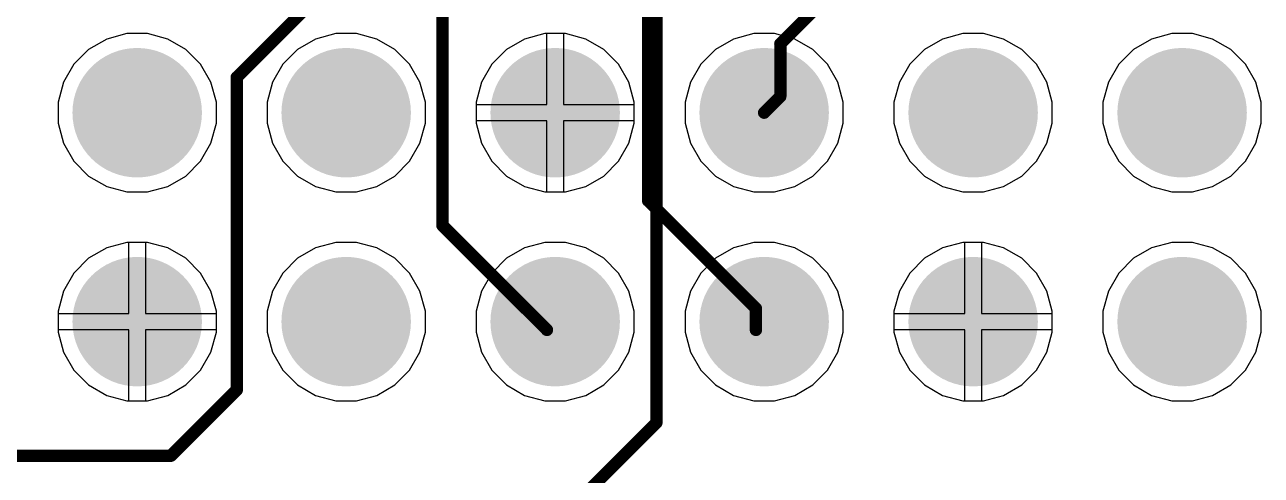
# Model space of a CAD drawing. Header units: inches. Extents: x 0 to 110, y 0 to 95.
# Drawn here: x 62.42 to 77.45, y 14.66 to 20.14 of the extents above; entities that cross this region are included whole.
import ezdxf

# ---------------------------------------------------------------- set-up
doc = ezdxf.new("R2010")
doc.units = ezdxf.units.IN
for name, color, linetype in [('Bottom Layer', 5, 'Continuous'), ('Bottom Solder', 6, 'Continuous'), ('Int1', 16, 'Continuous'), ('Int2', 76, 'Continuous'), ('Multi-Layer', 9, 'Continuous'), ('Pad Holes', 156, 'Continuous'), ('Top Layer', 1, 'Continuous'), ('Top Solder', 216, 'Continuous')]:
    doc.layers.add(name, color=color, linetype=linetype)

# ---------------------------------------------------------------- blocks, each defined once
blk = doc.blocks.new('RPI_721')
at = {"layer": 'Bottom Layer'}
h = blk.add_hatch(color=5, dxfattribs=at)
edge = h.paths.add_edge_path()
edge.add_arc((-31.59, 25.77), 0.762, 0, 360)
h = blk.add_hatch(color=5, dxfattribs=at)
edge = h.paths.add_edge_path()
edge.add_arc((-29.05, 25.77), 0.762, 0, 360)
h = blk.add_hatch(color=5, dxfattribs=at)
edge = h.paths.add_edge_path()
edge.add_arc((-26.51, 25.77), 0.762, 0, 360)
h = blk.add_hatch(color=5, dxfattribs=at)
edge = h.paths.add_edge_path()
edge.add_arc((-23.97, 25.77), 0.762, 0, 360)
h = blk.add_hatch(color=5, dxfattribs=at)
edge = h.paths.add_edge_path()
edge.add_arc((-21.43, 25.77), 0.762, 0, 360)
h = blk.add_hatch(color=5, dxfattribs=at)
edge = h.paths.add_edge_path()
edge.add_arc((-18.89, 25.77), 0.762, 0, 360)
h = blk.add_hatch(color=5, dxfattribs=at)
edge = h.paths.add_edge_path()
edge.add_arc((-31.59, 23.23), 0.762, 0, 360)
h = blk.add_hatch(color=5, dxfattribs=at)
edge = h.paths.add_edge_path()
edge.add_arc((-29.05, 23.23), 0.762, 0, 360)
h = blk.add_hatch(color=5, dxfattribs=at)
edge = h.paths.add_edge_path()
edge.add_arc((-26.51, 23.23), 0.762, 0, 360)
h = blk.add_hatch(color=5, dxfattribs=at)
edge = h.paths.add_edge_path()
edge.add_arc((-23.97, 23.23), 0.762, 0, 360)
h = blk.add_hatch(color=5, dxfattribs=at)
edge = h.paths.add_edge_path()
edge.add_arc((-21.43, 23.23), 0.762, 0, 360)
h = blk.add_hatch(color=5, dxfattribs=at)
edge = h.paths.add_edge_path()
edge.add_arc((-18.89, 23.23), 0.762, 0, 360)
at = {"layer": 'Bottom Solder'}
h = blk.add_hatch(color=6, dxfattribs=at)
edge = h.paths.add_edge_path()
edge.add_arc((-31.59, 25.77), 0.787, 0, 360)
h = blk.add_hatch(color=6, dxfattribs=at)
edge = h.paths.add_edge_path()
edge.add_arc((-29.05, 25.77), 0.787, 0, 360)
h = blk.add_hatch(color=6, dxfattribs=at)
edge = h.paths.add_edge_path()
edge.add_arc((-26.51, 25.77), 0.787, 0, 360)
h = blk.add_hatch(color=6, dxfattribs=at)
edge = h.paths.add_edge_path()
edge.add_arc((-23.97, 25.77), 0.787, 0, 360)
h = blk.add_hatch(color=6, dxfattribs=at)
edge = h.paths.add_edge_path()
edge.add_arc((-21.43, 25.77), 0.787, 0, 360)
h = blk.add_hatch(color=6, dxfattribs=at)
edge = h.paths.add_edge_path()
edge.add_arc((-18.89, 25.77), 0.787, 0, 360)
h = blk.add_hatch(color=6, dxfattribs=at)
edge = h.paths.add_edge_path()
edge.add_arc((-31.59, 23.23), 0.787, 0, 360)
h = blk.add_hatch(color=6, dxfattribs=at)
edge = h.paths.add_edge_path()
edge.add_arc((-29.05, 23.23), 0.787, 0, 360)
h = blk.add_hatch(color=6, dxfattribs=at)
edge = h.paths.add_edge_path()
edge.add_arc((-26.51, 23.23), 0.787, 0, 360)
h = blk.add_hatch(color=6, dxfattribs=at)
edge = h.paths.add_edge_path()
edge.add_arc((-23.97, 23.23), 0.787, 0, 360)
h = blk.add_hatch(color=6, dxfattribs=at)
edge = h.paths.add_edge_path()
edge.add_arc((-21.43, 23.23), 0.787, 0, 360)
h = blk.add_hatch(color=6, dxfattribs=at)
edge = h.paths.add_edge_path()
edge.add_arc((-18.89, 23.23), 0.787, 0, 360)
at = {"layer": 'Int1'}
h = blk.add_hatch(color=16, dxfattribs=at)
edge = h.paths.add_edge_path()
edge.add_arc((-31.59, 25.77), 0.762, 0, 360)
h = blk.add_hatch(color=16, dxfattribs=at)
edge = h.paths.add_edge_path()
edge.add_arc((-29.05, 25.77), 0.762, 0, 360)
h = blk.add_hatch(color=16, dxfattribs=at)
edge = h.paths.add_edge_path()
edge.add_arc((-26.51, 25.77), 0.762, 0, 360)
h = blk.add_hatch(color=16, dxfattribs=at)
edge = h.paths.add_edge_path()
edge.add_arc((-23.97, 25.77), 0.762, 0, 360)
h = blk.add_hatch(color=16, dxfattribs=at)
edge = h.paths.add_edge_path()
edge.add_arc((-21.43, 25.77), 0.762, 0, 360)
h = blk.add_hatch(color=16, dxfattribs=at)
edge = h.paths.add_edge_path()
edge.add_arc((-18.89, 25.77), 0.762, 0, 360)
h = blk.add_hatch(color=16, dxfattribs=at)
edge = h.paths.add_edge_path()
edge.add_arc((-31.59, 23.23), 0.762, 0, 360)
h = blk.add_hatch(color=16, dxfattribs=at)
edge = h.paths.add_edge_path()
edge.add_arc((-29.05, 23.23), 0.762, 0, 360)
h = blk.add_hatch(color=16, dxfattribs=at)
edge = h.paths.add_edge_path()
edge.add_arc((-26.51, 23.23), 0.762, 0, 360)
h = blk.add_hatch(color=16, dxfattribs=at)
edge = h.paths.add_edge_path()
edge.add_arc((-23.97, 23.23), 0.762, 0, 360)
h = blk.add_hatch(color=16, dxfattribs=at)
edge = h.paths.add_edge_path()
edge.add_arc((-21.43, 23.23), 0.762, 0, 360)
h = blk.add_hatch(color=16, dxfattribs=at)
edge = h.paths.add_edge_path()
edge.add_arc((-18.89, 23.23), 0.762, 0, 360)
at = {"layer": 'Int2'}
h = blk.add_hatch(color=76, dxfattribs=at)
edge = h.paths.add_edge_path()
edge.add_arc((-31.59, 25.77), 0.762, 0, 360)
h = blk.add_hatch(color=76, dxfattribs=at)
edge = h.paths.add_edge_path()
edge.add_arc((-29.05, 25.77), 0.762, 0, 360)
h = blk.add_hatch(color=76, dxfattribs=at)
edge = h.paths.add_edge_path()
edge.add_arc((-26.51, 25.77), 0.762, 0, 360)
h = blk.add_hatch(color=76, dxfattribs=at)
edge = h.paths.add_edge_path()
edge.add_arc((-23.97, 25.77), 0.762, 0, 360)
h = blk.add_hatch(color=76, dxfattribs=at)
edge = h.paths.add_edge_path()
edge.add_arc((-21.43, 25.77), 0.762, 0, 360)
h = blk.add_hatch(color=76, dxfattribs=at)
edge = h.paths.add_edge_path()
edge.add_arc((-18.89, 25.77), 0.762, 0, 360)
h = blk.add_hatch(color=76, dxfattribs=at)
edge = h.paths.add_edge_path()
edge.add_arc((-31.59, 23.23), 0.762, 0, 360)
h = blk.add_hatch(color=76, dxfattribs=at)
edge = h.paths.add_edge_path()
edge.add_arc((-29.05, 23.23), 0.762, 0, 360)
h = blk.add_hatch(color=76, dxfattribs=at)
edge = h.paths.add_edge_path()
edge.add_arc((-26.51, 23.23), 0.762, 0, 360)
h = blk.add_hatch(color=76, dxfattribs=at)
edge = h.paths.add_edge_path()
edge.add_arc((-23.97, 23.23), 0.762, 0, 360)
h = blk.add_hatch(color=76, dxfattribs=at)
edge = h.paths.add_edge_path()
edge.add_arc((-21.43, 23.23), 0.762, 0, 360)
h = blk.add_hatch(color=76, dxfattribs=at)
edge = h.paths.add_edge_path()
edge.add_arc((-18.89, 23.23), 0.762, 0, 360)
at = {"layer": 'Multi-Layer'}
h = blk.add_hatch(color=9, dxfattribs=at)
edge = h.paths.add_edge_path()
edge.add_arc((-31.59, 25.77), 0.762, 0, 360)
h = blk.add_hatch(color=9, dxfattribs=at)
edge = h.paths.add_edge_path()
edge.add_arc((-29.05, 25.77), 0.762, 0, 360)
h = blk.add_hatch(color=9, dxfattribs=at)
edge = h.paths.add_edge_path()
edge.add_arc((-26.51, 25.77), 0.762, 0, 360)
h = blk.add_hatch(color=9, dxfattribs=at)
edge = h.paths.add_edge_path()
edge.add_arc((-23.97, 25.77), 0.762, 0, 360)
h = blk.add_hatch(color=9, dxfattribs=at)
edge = h.paths.add_edge_path()
edge.add_arc((-21.43, 25.77), 0.762, 0, 360)
h = blk.add_hatch(color=9, dxfattribs=at)
edge = h.paths.add_edge_path()
edge.add_arc((-18.89, 25.77), 0.762, 0, 360)
h = blk.add_hatch(color=9, dxfattribs=at)
edge = h.paths.add_edge_path()
edge.add_arc((-31.59, 23.23), 0.762, 0, 360)
h = blk.add_hatch(color=9, dxfattribs=at)
edge = h.paths.add_edge_path()
edge.add_arc((-29.05, 23.23), 0.762, 0, 360)
h = blk.add_hatch(color=9, dxfattribs=at)
edge = h.paths.add_edge_path()
edge.add_arc((-26.51, 23.23), 0.762, 0, 360)
h = blk.add_hatch(color=9, dxfattribs=at)
edge = h.paths.add_edge_path()
edge.add_arc((-23.97, 23.23), 0.762, 0, 360)
h = blk.add_hatch(color=9, dxfattribs=at)
edge = h.paths.add_edge_path()
edge.add_arc((-21.43, 23.23), 0.762, 0, 360)
h = blk.add_hatch(color=9, dxfattribs=at)
edge = h.paths.add_edge_path()
edge.add_arc((-18.89, 23.23), 0.762, 0, 360)
at = {"layer": 'Pad Holes'}
h = blk.add_hatch(color=7, dxfattribs=at)
edge = h.paths.add_edge_path()
edge.add_arc((-31.59, 25.77), 0.508, 0, 360)
h = blk.add_hatch(color=7, dxfattribs=at)
edge = h.paths.add_edge_path()
edge.add_arc((-29.05, 25.77), 0.508, 0, 360)
h = blk.add_hatch(color=7, dxfattribs=at)
edge = h.paths.add_edge_path()
edge.add_arc((-26.51, 25.77), 0.508, 0, 360)
h = blk.add_hatch(color=7, dxfattribs=at)
edge = h.paths.add_edge_path()
edge.add_arc((-23.97, 25.77), 0.508, 0, 360)
h = blk.add_hatch(color=7, dxfattribs=at)
edge = h.paths.add_edge_path()
edge.add_arc((-21.43, 25.77), 0.508, 0, 360)
h = blk.add_hatch(color=7, dxfattribs=at)
edge = h.paths.add_edge_path()
edge.add_arc((-18.89, 25.77), 0.508, 0, 360)
h = blk.add_hatch(color=7, dxfattribs=at)
edge = h.paths.add_edge_path()
edge.add_arc((-31.59, 23.23), 0.508, 0, 360)
h = blk.add_hatch(color=7, dxfattribs=at)
edge = h.paths.add_edge_path()
edge.add_arc((-29.05, 23.23), 0.508, 0, 360)
h = blk.add_hatch(color=7, dxfattribs=at)
edge = h.paths.add_edge_path()
edge.add_arc((-26.51, 23.23), 0.508, 0, 360)
h = blk.add_hatch(color=7, dxfattribs=at)
edge = h.paths.add_edge_path()
edge.add_arc((-23.97, 23.23), 0.508, 0, 360)
h = blk.add_hatch(color=7, dxfattribs=at)
edge = h.paths.add_edge_path()
edge.add_arc((-21.43, 23.23), 0.508, 0, 360)
h = blk.add_hatch(color=7, dxfattribs=at)
edge = h.paths.add_edge_path()
edge.add_arc((-18.89, 23.23), 0.508, 0, 360)
at = {"layer": 'Top Layer'}
h = blk.add_hatch(color=1, dxfattribs=at)
edge = h.paths.add_edge_path()
edge.add_arc((-31.59, 25.77), 0.762, 0, 360)
h = blk.add_hatch(color=1, dxfattribs=at)
edge = h.paths.add_edge_path()
edge.add_arc((-29.05, 25.77), 0.762, 0, 360)
h = blk.add_hatch(color=1, dxfattribs=at)
edge = h.paths.add_edge_path()
edge.add_arc((-26.51, 25.77), 0.762, 0, 360)
h = blk.add_hatch(color=1, dxfattribs=at)
edge = h.paths.add_edge_path()
edge.add_arc((-23.97, 25.77), 0.762, 0, 360)
h = blk.add_hatch(color=1, dxfattribs=at)
edge = h.paths.add_edge_path()
edge.add_arc((-21.43, 25.77), 0.762, 0, 360)
h = blk.add_hatch(color=1, dxfattribs=at)
edge = h.paths.add_edge_path()
edge.add_arc((-18.89, 25.77), 0.762, 0, 360)
h = blk.add_hatch(color=1, dxfattribs=at)
edge = h.paths.add_edge_path()
edge.add_arc((-31.59, 23.23), 0.762, 0, 360)
h = blk.add_hatch(color=1, dxfattribs=at)
edge = h.paths.add_edge_path()
edge.add_arc((-29.05, 23.23), 0.762, 0, 360)
h = blk.add_hatch(color=1, dxfattribs=at)
edge = h.paths.add_edge_path()
edge.add_arc((-26.51, 23.23), 0.762, 0, 360)
h = blk.add_hatch(color=1, dxfattribs=at)
edge = h.paths.add_edge_path()
edge.add_arc((-23.97, 23.23), 0.762, 0, 360)
h = blk.add_hatch(color=1, dxfattribs=at)
edge = h.paths.add_edge_path()
edge.add_arc((-21.43, 23.23), 0.762, 0, 360)
h = blk.add_hatch(color=1, dxfattribs=at)
edge = h.paths.add_edge_path()
edge.add_arc((-18.89, 23.23), 0.762, 0, 360)
at = {"layer": 'Top Solder'}
h = blk.add_hatch(color=216, dxfattribs=at)
edge = h.paths.add_edge_path()
edge.add_arc((-31.59, 25.77), 0.787, 0, 360)
h = blk.add_hatch(color=216, dxfattribs=at)
edge = h.paths.add_edge_path()
edge.add_arc((-29.05, 25.77), 0.787, 0, 360)
h = blk.add_hatch(color=216, dxfattribs=at)
edge = h.paths.add_edge_path()
edge.add_arc((-26.51, 25.77), 0.787, 0, 360)
h = blk.add_hatch(color=216, dxfattribs=at)
edge = h.paths.add_edge_path()
edge.add_arc((-23.97, 25.77), 0.787, 0, 360)
h = blk.add_hatch(color=216, dxfattribs=at)
edge = h.paths.add_edge_path()
edge.add_arc((-21.43, 25.77), 0.787, 0, 360)
h = blk.add_hatch(color=216, dxfattribs=at)
edge = h.paths.add_edge_path()
edge.add_arc((-18.89, 25.77), 0.787, 0, 360)
h = blk.add_hatch(color=216, dxfattribs=at)
edge = h.paths.add_edge_path()
edge.add_arc((-31.59, 23.23), 0.787, 0, 360)
h = blk.add_hatch(color=216, dxfattribs=at)
edge = h.paths.add_edge_path()
edge.add_arc((-29.05, 23.23), 0.787, 0, 360)
h = blk.add_hatch(color=216, dxfattribs=at)
edge = h.paths.add_edge_path()
edge.add_arc((-26.51, 23.23), 0.787, 0, 360)
h = blk.add_hatch(color=216, dxfattribs=at)
edge = h.paths.add_edge_path()
edge.add_arc((-23.97, 23.23), 0.787, 0, 360)
h = blk.add_hatch(color=216, dxfattribs=at)
edge = h.paths.add_edge_path()
edge.add_arc((-21.43, 23.23), 0.787, 0, 360)
h = blk.add_hatch(color=216, dxfattribs=at)
edge = h.paths.add_edge_path()
edge.add_arc((-18.89, 23.23), 0.787, 0, 360)

msp = doc.modelspace()

# ---------------------------------------------------------------- linework, layer by layer
at = {"layer": 'Bottom Layer'}
for points in [[(65, 19.5, 0.15, 0.15, 0), (73.9, 28.4, 0.15, 0.15, 0)], [(71.607, 19.907, 0.15, 0.15, 0), (75.6, 23.9, 0.15, 0.15, 0)], [(70.1, 15.3, 0.15, 0.15, 0), (70.1, 20.3, 0.15, 0.15, 0)], [(71.607, 19.267, 0.15, 0.15, 0), (71.607, 19.907, 0.15, 0.15, 0)], [(65, 15.7, 0.15, 0.15, 0), (65, 19.5, 0.15, 0.15, 0)], [(71.41, 19.07, 0.15, 0.15, 0), (71.607, 19.267, 0.15, 0.15, 0)], [(64.2, 14.9, 0.15, 0.15, 0), (65, 15.7, 0.15, 0.15, 0)], [(68.6, 13.8, 0.15, 0.15, 0), (70.1, 15.3, 0.15, 0.15, 0)], [(45.1, 14.9, 0.15, 0.15, 0), (64.2, 14.9, 0.15, 0.15, 0)]]:
    msp.add_lwpolyline(points, format="xyseb", dxfattribs=at)
for points in [[(71.569, 19.907, 0.075, 0.075, 1), (71.644, 19.907, 0.075, 0.075, 1)], [(71.569, 19.907, 0.075, 0.075, 1), (71.644, 19.907, 0.075, 0.075, 1)], [(64.962, 19.5, 0.075, 0.075, 1), (65.038, 19.5, 0.075, 0.075, 1)], [(64.962, 19.5, 0.075, 0.075, 1), (65.038, 19.5, 0.075, 0.075, 1)], [(71.569, 19.267, 0.075, 0.075, 1), (71.644, 19.267, 0.075, 0.075, 1)], [(71.569, 19.267, 0.075, 0.075, 1), (71.644, 19.267, 0.075, 0.075, 1)], [(71.372, 19.07, 0.075, 0.075, 1), (71.447, 19.07, 0.075, 0.075, 1)], [(64.962, 15.7, 0.075, 0.075, 1), (65.038, 15.7, 0.075, 0.075, 1)], [(64.962, 15.7, 0.075, 0.075, 1), (65.038, 15.7, 0.075, 0.075, 1)], [(70.062, 15.3, 0.075, 0.075, 1), (70.138, 15.3, 0.075, 0.075, 1)], [(70.062, 15.3, 0.075, 0.075, 1), (70.138, 15.3, 0.075, 0.075, 1)], [(64.163, 14.9, 0.075, 0.075, 1), (64.238, 14.9, 0.075, 0.075, 1)], [(64.163, 14.9, 0.075, 0.075, 1), (64.238, 14.9, 0.075, 0.075, 1)]]:
    msp.add_lwpolyline(points, format="xyseb", close=True, dxfattribs=at)
at = {"layer": 'Int1'}
for p, q in [((63.663, 20.032), (63.419, 19.966)), ((63.917, 20.032), (63.663, 20.032)), ((64.161, 19.966), (63.917, 20.032)), ((66.203, 20.032), (65.959, 19.966)), ((66.457, 20.032), (66.203, 20.032)), ((66.701, 19.966), (66.457, 20.032)), ((68.743, 20.032), (68.499, 19.966)), ((68.997, 20.032), (68.743, 20.032)), ((69.241, 19.966), (68.997, 20.032)), ((71.283, 20.032), (71.039, 19.966)), ((71.537, 20.032), (71.283, 20.032)), ((71.781, 19.966), (71.537, 20.032)), ((73.823, 20.032), (73.579, 19.966)), ((74.077, 20.032), (73.823, 20.032)), ((74.321, 19.966), (74.077, 20.032)), ((76.363, 20.032), (76.119, 19.966)), ((76.617, 20.032), (76.363, 20.032)), ((76.861, 19.966), (76.617, 20.032)), ((63.199, 19.84), (63.02, 19.661)), ((63.419, 19.966), (63.199, 19.84)), ((64.381, 19.84), (64.161, 19.966)), ((64.56, 19.661), (64.381, 19.84)), ((65.739, 19.84), (65.56, 19.661)), ((65.959, 19.966), (65.739, 19.84)), ((66.921, 19.84), (66.701, 19.966)), ((67.1, 19.661), (66.921, 19.84)), ((68.279, 19.84), (68.1, 19.661)), ((68.499, 19.966), (68.279, 19.84)), ((69.461, 19.84), (69.241, 19.966)), ((69.64, 19.661), (69.461, 19.84)), ((70.819, 19.84), (70.64, 19.661)), ((71.039, 19.966), (70.819, 19.84)), ((72.001, 19.84), (71.781, 19.966)), ((72.18, 19.661), (72.001, 19.84)), ((73.359, 19.84), (73.18, 19.661)), ((73.579, 19.966), (73.359, 19.84)), ((74.541, 19.84), (74.321, 19.966)), ((74.72, 19.661), (74.541, 19.84)), ((75.899, 19.84), (75.72, 19.661)), ((76.119, 19.966), (75.899, 19.84)), ((77.081, 19.84), (76.861, 19.966)), ((77.26, 19.661), (77.081, 19.84)), ((63.02, 19.661), (62.894, 19.441)), ((64.686, 19.441), (64.56, 19.661)), ((65.56, 19.661), (65.434, 19.441)), ((67.226, 19.441), (67.1, 19.661)), ((68.1, 19.661), (67.974, 19.441)), ((69.766, 19.441), (69.64, 19.661)), ((70.64, 19.661), (70.514, 19.441)), ((72.306, 19.441), (72.18, 19.661)), ((73.18, 19.661), (73.054, 19.441)), ((74.846, 19.441), (74.72, 19.661)), ((75.72, 19.661), (75.594, 19.441)), ((77.386, 19.441), (77.26, 19.661)), ((62.894, 19.441), (62.828, 19.197)), ((64.752, 19.197), (64.686, 19.441)), ((65.434, 19.441), (65.368, 19.197)), ((67.292, 19.197), (67.226, 19.441)), ((67.974, 19.441), (67.908, 19.197)), ((69.832, 19.197), (69.766, 19.441)), ((70.514, 19.441), (70.448, 19.197)), ((72.372, 19.197), (72.306, 19.441)), ((73.054, 19.441), (72.988, 19.197)), ((74.912, 19.197), (74.846, 19.441)), ((75.594, 19.441), (75.528, 19.197)), ((77.452, 19.197), (77.386, 19.441)), ((62.828, 19.197), (62.828, 18.943)), ((64.752, 18.943), (64.752, 19.197)), ((65.368, 19.197), (65.368, 18.943)), ((67.292, 18.943), (67.292, 19.197)), ((67.908, 19.197), (67.908, 18.943)), ((69.832, 18.943), (69.832, 19.197)), ((70.448, 19.197), (70.448, 18.943)), ((72.372, 18.943), (72.372, 19.197)), ((72.988, 19.197), (72.988, 18.943)), ((74.912, 18.943), (74.912, 19.197)), ((75.528, 19.197), (75.528, 18.943)), ((77.452, 18.943), (77.452, 19.197)), ((62.828, 18.943), (62.894, 18.699)), ((64.686, 18.699), (64.752, 18.943)), ((65.368, 18.943), (65.434, 18.699)), ((67.226, 18.699), (67.292, 18.943)), ((67.908, 18.943), (67.974, 18.699)), ((69.766, 18.699), (69.832, 18.943)), ((70.448, 18.943), (70.514, 18.699)), ((72.306, 18.699), (72.372, 18.943)), ((72.988, 18.943), (73.054, 18.699)), ((74.846, 18.699), (74.912, 18.943)), ((75.528, 18.943), (75.594, 18.699)), ((77.386, 18.699), (77.452, 18.943)), ((62.894, 18.699), (63.02, 18.479)), ((64.56, 18.479), (64.686, 18.699)), ((65.434, 18.699), (65.56, 18.479)), ((67.1, 18.479), (67.226, 18.699)), ((67.974, 18.699), (68.1, 18.479)), ((69.64, 18.479), (69.766, 18.699)), ((70.514, 18.699), (70.64, 18.479)), ((72.18, 18.479), (72.306, 18.699)), ((73.054, 18.699), (73.18, 18.479)), ((74.72, 18.479), (74.846, 18.699)), ((75.594, 18.699), (75.72, 18.479)), ((77.26, 18.479), (77.386, 18.699)), ((63.02, 18.479), (63.199, 18.3)), ((64.381, 18.3), (64.56, 18.479)), ((65.56, 18.479), (65.739, 18.3)), ((66.921, 18.3), (67.1, 18.479)), ((68.1, 18.479), (68.279, 18.3)), ((69.461, 18.3), (69.64, 18.479)), ((70.64, 18.479), (70.819, 18.3)), ((72.001, 18.3), (72.18, 18.479)), ((73.18, 18.479), (73.359, 18.3)), ((74.541, 18.3), (74.72, 18.479)), ((75.72, 18.479), (75.899, 18.3)), ((77.081, 18.3), (77.26, 18.479)), ((63.199, 18.3), (63.419, 18.174)), ((64.161, 18.174), (64.381, 18.3)), ((65.739, 18.3), (65.959, 18.174)), ((66.701, 18.174), (66.921, 18.3)), ((68.279, 18.3), (68.499, 18.174)), ((69.241, 18.174), (69.461, 18.3)), ((70.819, 18.3), (71.039, 18.174)), ((71.781, 18.174), (72.001, 18.3)), ((73.359, 18.3), (73.579, 18.174)), ((74.321, 18.174), (74.541, 18.3)), ((75.899, 18.3), (76.119, 18.174)), ((76.861, 18.174), (77.081, 18.3)), ((63.419, 18.174), (63.663, 18.108)), ((63.663, 18.108), (63.917, 18.108)), ((63.917, 18.108), (64.161, 18.174)), ((65.959, 18.174), (66.203, 18.108)), ((66.203, 18.108), (66.457, 18.108)), ((66.457, 18.108), (66.701, 18.174)), ((68.499, 18.174), (68.743, 18.108)), ((68.743, 18.108), (68.997, 18.108)), ((68.997, 18.108), (69.241, 18.174)), ((71.039, 18.174), (71.283, 18.108)), ((71.283, 18.108), (71.537, 18.108)), ((71.537, 18.108), (71.781, 18.174)), ((73.579, 18.174), (73.823, 18.108)), ((73.823, 18.108), (74.077, 18.108)), ((74.077, 18.108), (74.321, 18.174)), ((76.119, 18.174), (76.363, 18.108)), ((76.363, 18.108), (76.617, 18.108)), ((76.617, 18.108), (76.861, 18.174)), ((63.663, 17.492), (63.419, 17.426)), ((63.917, 17.492), (63.663, 17.492)), ((64.161, 17.426), (63.917, 17.492)), ((66.203, 17.492), (65.959, 17.426)), ((66.457, 17.492), (66.203, 17.492)), ((66.701, 17.426), (66.457, 17.492)), ((68.743, 17.492), (68.499, 17.426)), ((68.997, 17.492), (68.743, 17.492)), ((69.241, 17.426), (68.997, 17.492)), ((71.283, 17.492), (71.039, 17.426)), ((71.537, 17.492), (71.283, 17.492)), ((71.781, 17.426), (71.537, 17.492)), ((73.823, 17.492), (73.579, 17.426)), ((74.077, 17.492), (73.823, 17.492)), ((74.321, 17.426), (74.077, 17.492)), ((63.199, 17.3), (63.02, 17.121)), ((63.419, 17.426), (63.199, 17.3)), ((64.381, 17.3), (64.161, 17.426)), ((64.56, 17.121), (64.381, 17.3)), ((65.739, 17.3), (65.56, 17.121)), ((65.959, 17.426), (65.739, 17.3)), ((66.921, 17.3), (66.701, 17.426)), ((67.1, 17.121), (66.921, 17.3)), ((68.279, 17.3), (68.1, 17.121)), ((68.499, 17.426), (68.279, 17.3)), ((69.461, 17.3), (69.241, 17.426)), ((69.64, 17.121), (69.461, 17.3)), ((70.819, 17.3), (70.64, 17.121)), ((71.039, 17.426), (70.819, 17.3)), ((72.001, 17.3), (71.781, 17.426)), ((72.18, 17.121), (72.001, 17.3)), ((73.359, 17.3), (73.18, 17.121)), ((73.579, 17.426), (73.359, 17.3)), ((74.541, 17.3), (74.321, 17.426)), ((74.72, 17.121), (74.541, 17.3)), ((63.02, 17.121), (62.894, 16.901)), ((64.686, 16.901), (64.56, 17.121)), ((65.56, 17.121), (65.434, 16.901)), ((67.226, 16.901), (67.1, 17.121)), ((68.1, 17.121), (67.974, 16.901)), ((69.766, 16.901), (69.64, 17.121)), ((70.64, 17.121), (70.514, 16.901)), ((72.306, 16.901), (72.18, 17.121)), ((73.18, 17.121), (73.054, 16.901)), ((74.846, 16.901), (74.72, 17.121)), ((62.894, 16.901), (62.828, 16.657)), ((64.752, 16.657), (64.686, 16.901)), ((65.434, 16.901), (65.368, 16.657)), ((67.292, 16.657), (67.226, 16.901)), ((67.974, 16.901), (67.908, 16.657)), ((69.832, 16.657), (69.766, 16.901)), ((70.514, 16.901), (70.448, 16.657)), ((72.372, 16.657), (72.306, 16.901)), ((73.054, 16.901), (72.988, 16.657)), ((74.912, 16.657), (74.846, 16.901)), ((62.828, 16.657), (62.828, 16.403)), ((64.752, 16.403), (64.752, 16.657)), ((65.368, 16.657), (65.368, 16.403)), ((67.292, 16.403), (67.292, 16.657)), ((67.908, 16.657), (67.908, 16.403)), ((69.832, 16.403), (69.832, 16.657)), ((70.448, 16.657), (70.448, 16.403)), ((72.372, 16.403), (72.372, 16.657)), ((72.988, 16.657), (72.988, 16.403)), ((74.912, 16.403), (74.912, 16.657)), ((62.828, 16.403), (62.894, 16.159)), ((64.686, 16.159), (64.752, 16.403)), ((65.368, 16.403), (65.434, 16.159)), ((67.226, 16.159), (67.292, 16.403)), ((67.908, 16.403), (67.974, 16.159)), ((69.766, 16.159), (69.832, 16.403)), ((70.448, 16.403), (70.514, 16.159)), ((72.306, 16.159), (72.372, 16.403)), ((72.988, 16.403), (73.054, 16.159)), ((74.846, 16.159), (74.912, 16.403)), ((62.894, 16.159), (63.02, 15.939)), ((64.56, 15.939), (64.686, 16.159)), ((65.434, 16.159), (65.56, 15.939)), ((67.1, 15.939), (67.226, 16.159)), ((67.974, 16.159), (68.1, 15.939)), ((69.64, 15.939), (69.766, 16.159)), ((70.514, 16.159), (70.64, 15.939)), ((72.18, 15.939), (72.306, 16.159)), ((73.054, 16.159), (73.18, 15.939)), ((74.72, 15.939), (74.846, 16.159)), ((63.02, 15.939), (63.199, 15.76)), ((64.381, 15.76), (64.56, 15.939)), ((65.56, 15.939), (65.739, 15.76)), ((66.921, 15.76), (67.1, 15.939)), ((68.1, 15.939), (68.279, 15.76)), ((69.461, 15.76), (69.64, 15.939)), ((70.64, 15.939), (70.819, 15.76)), ((72.001, 15.76), (72.18, 15.939)), ((73.18, 15.939), (73.359, 15.76)), ((74.541, 15.76), (74.72, 15.939)), ((63.199, 15.76), (63.419, 15.634)), ((63.419, 15.634), (63.663, 15.568)), ((63.917, 15.568), (64.161, 15.634)), ((64.161, 15.634), (64.381, 15.76)), ((65.739, 15.76), (65.959, 15.634)), ((65.959, 15.634), (66.203, 15.568)), ((66.457, 15.568), (66.701, 15.634)), ((66.701, 15.634), (66.921, 15.76)), ((68.279, 15.76), (68.499, 15.634)), ((68.499, 15.634), (68.743, 15.568)), ((68.997, 15.568), (69.241, 15.634)), ((69.241, 15.634), (69.461, 15.76)), ((70.819, 15.76), (71.039, 15.634)), ((71.039, 15.634), (71.283, 15.568)), ((71.537, 15.568), (71.781, 15.634)), ((71.781, 15.634), (72.001, 15.76)), ((73.359, 15.76), (73.579, 15.634)), ((73.579, 15.634), (73.823, 15.568)), ((74.077, 15.568), (74.321, 15.634)), ((74.321, 15.634), (74.541, 15.76)), ((63.663, 15.568), (63.917, 15.568)), ((66.203, 15.568), (66.457, 15.568)), ((68.743, 15.568), (68.997, 15.568)), ((71.283, 15.568), (71.537, 15.568)), ((73.823, 15.568), (74.077, 15.568))]:
    msp.add_line(p, q, dxfattribs=at)
at = {"layer": 'Int2'}
for p, q in [((63.663, 20.032), (63.419, 19.966)), ((63.917, 20.032), (63.663, 20.032)), ((64.161, 19.966), (63.917, 20.032)), ((66.203, 20.032), (65.959, 19.966)), ((66.457, 20.032), (66.203, 20.032)), ((66.701, 19.966), (66.457, 20.032)), ((68.743, 20.032), (68.499, 19.966)), ((68.77, 20.032), (68.743, 20.032)), ((68.77, 19.17), (68.77, 20.032)), ((68.997, 20.032), (68.97, 20.032)), ((68.97, 20.032), (68.97, 19.17)), ((69.241, 19.966), (68.997, 20.032)), ((71.283, 20.032), (71.039, 19.966)), ((71.537, 20.032), (71.283, 20.032)), ((71.781, 19.966), (71.537, 20.032)), ((73.823, 20.032), (73.579, 19.966)), ((74.077, 20.032), (73.823, 20.032)), ((74.321, 19.966), (74.077, 20.032)), ((76.363, 20.032), (76.119, 19.966)), ((76.617, 20.032), (76.363, 20.032)), ((76.861, 19.966), (76.617, 20.032)), ((63.199, 19.84), (63.02, 19.661)), ((63.419, 19.966), (63.199, 19.84)), ((64.381, 19.84), (64.161, 19.966)), ((64.56, 19.661), (64.381, 19.84)), ((65.739, 19.84), (65.56, 19.661)), ((65.959, 19.966), (65.739, 19.84)), ((66.921, 19.84), (66.701, 19.966)), ((67.1, 19.661), (66.921, 19.84)), ((68.279, 19.84), (68.1, 19.661)), ((68.499, 19.966), (68.279, 19.84)), ((69.461, 19.84), (69.241, 19.966)), ((69.64, 19.661), (69.461, 19.84)), ((70.819, 19.84), (70.64, 19.661)), ((71.039, 19.966), (70.819, 19.84)), ((72.001, 19.84), (71.781, 19.966)), ((72.18, 19.661), (72.001, 19.84)), ((73.359, 19.84), (73.18, 19.661)), ((73.579, 19.966), (73.359, 19.84)), ((74.541, 19.84), (74.321, 19.966)), ((74.72, 19.661), (74.541, 19.84)), ((75.899, 19.84), (75.72, 19.661)), ((76.119, 19.966), (75.899, 19.84)), ((77.081, 19.84), (76.861, 19.966)), ((77.26, 19.661), (77.081, 19.84)), ((63.02, 19.661), (62.894, 19.441)), ((64.686, 19.441), (64.56, 19.661)), ((65.56, 19.661), (65.434, 19.441)), ((67.226, 19.441), (67.1, 19.661)), ((68.1, 19.661), (67.974, 19.441)), ((69.766, 19.441), (69.64, 19.661)), ((70.64, 19.661), (70.514, 19.441)), ((72.306, 19.441), (72.18, 19.661)), ((73.18, 19.661), (73.054, 19.441)), ((74.846, 19.441), (74.72, 19.661)), ((75.72, 19.661), (75.594, 19.441)), ((77.386, 19.441), (77.26, 19.661)), ((62.894, 19.441), (62.828, 19.197)), ((64.752, 19.197), (64.686, 19.441)), ((65.434, 19.441), (65.368, 19.197)), ((67.292, 19.197), (67.226, 19.441)), ((67.974, 19.441), (67.908, 19.197)), ((69.832, 19.197), (69.766, 19.441)), ((70.514, 19.441), (70.448, 19.197)), ((72.372, 19.197), (72.306, 19.441)), ((73.054, 19.441), (72.988, 19.197)), ((74.912, 19.197), (74.846, 19.441)), ((75.594, 19.441), (75.528, 19.197)), ((77.452, 19.197), (77.386, 19.441)), ((62.828, 19.197), (62.828, 18.943)), ((64.752, 18.943), (64.752, 19.197)), ((65.368, 19.197), (65.368, 18.943)), ((67.292, 18.943), (67.292, 19.197)), ((67.908, 19.197), (67.908, 19.17)), ((67.908, 19.17), (68.77, 19.17)), ((68.97, 19.17), (69.832, 19.17)), ((69.832, 19.17), (69.832, 19.197)), ((70.448, 19.197), (70.448, 18.943)), ((72.372, 18.943), (72.372, 19.197)), ((72.988, 19.197), (72.988, 18.943)), ((74.912, 18.943), (74.912, 19.197)), ((75.528, 19.197), (75.528, 18.943)), ((77.452, 18.943), (77.452, 19.197)), ((62.828, 18.943), (62.894, 18.699)), ((64.686, 18.699), (64.752, 18.943)), ((65.368, 18.943), (65.434, 18.699)), ((67.226, 18.699), (67.292, 18.943)), ((68.77, 18.97), (67.908, 18.97)), ((67.908, 18.97), (67.908, 18.943)), ((67.908, 18.943), (67.974, 18.699)), ((68.77, 18.108), (68.77, 18.97)), ((69.832, 18.97), (68.97, 18.97)), ((68.97, 18.97), (68.97, 18.108)), ((69.766, 18.699), (69.832, 18.943)), ((69.832, 18.943), (69.832, 18.97)), ((70.448, 18.943), (70.514, 18.699)), ((72.306, 18.699), (72.372, 18.943)), ((72.988, 18.943), (73.054, 18.699)), ((74.846, 18.699), (74.912, 18.943)), ((75.528, 18.943), (75.594, 18.699)), ((77.386, 18.699), (77.452, 18.943)), ((62.894, 18.699), (63.02, 18.479)), ((64.56, 18.479), (64.686, 18.699)), ((65.434, 18.699), (65.56, 18.479)), ((67.1, 18.479), (67.226, 18.699)), ((67.974, 18.699), (68.1, 18.479)), ((69.64, 18.479), (69.766, 18.699)), ((70.514, 18.699), (70.64, 18.479)), ((72.18, 18.479), (72.306, 18.699)), ((73.054, 18.699), (73.18, 18.479)), ((74.72, 18.479), (74.846, 18.699)), ((75.594, 18.699), (75.72, 18.479)), ((77.26, 18.479), (77.386, 18.699)), ((63.02, 18.479), (63.199, 18.3)), ((64.381, 18.3), (64.56, 18.479)), ((65.56, 18.479), (65.739, 18.3)), ((66.921, 18.3), (67.1, 18.479)), ((68.1, 18.479), (68.279, 18.3)), ((69.461, 18.3), (69.64, 18.479)), ((70.64, 18.479), (70.819, 18.3)), ((72.001, 18.3), (72.18, 18.479)), ((73.18, 18.479), (73.359, 18.3)), ((74.541, 18.3), (74.72, 18.479)), ((75.72, 18.479), (75.899, 18.3)), ((77.081, 18.3), (77.26, 18.479)), ((63.199, 18.3), (63.419, 18.174)), ((64.161, 18.174), (64.381, 18.3)), ((65.739, 18.3), (65.959, 18.174)), ((66.701, 18.174), (66.921, 18.3)), ((68.279, 18.3), (68.499, 18.174)), ((69.241, 18.174), (69.461, 18.3)), ((70.819, 18.3), (71.039, 18.174)), ((71.781, 18.174), (72.001, 18.3)), ((73.359, 18.3), (73.579, 18.174)), ((74.321, 18.174), (74.541, 18.3)), ((75.899, 18.3), (76.119, 18.174)), ((76.861, 18.174), (77.081, 18.3)), ((63.419, 18.174), (63.663, 18.108)), ((63.663, 18.108), (63.917, 18.108)), ((63.917, 18.108), (64.161, 18.174)), ((65.959, 18.174), (66.203, 18.108)), ((66.203, 18.108), (66.457, 18.108)), ((66.457, 18.108), (66.701, 18.174)), ((68.499, 18.174), (68.743, 18.108)), ((68.743, 18.108), (68.77, 18.108)), ((68.97, 18.108), (68.997, 18.108)), ((68.997, 18.108), (69.241, 18.174)), ((71.039, 18.174), (71.283, 18.108)), ((71.283, 18.108), (71.537, 18.108)), ((71.537, 18.108), (71.781, 18.174)), ((73.579, 18.174), (73.823, 18.108)), ((73.823, 18.108), (74.077, 18.108)), ((74.077, 18.108), (74.321, 18.174)), ((76.119, 18.174), (76.363, 18.108)), ((76.363, 18.108), (76.617, 18.108)), ((76.617, 18.108), (76.861, 18.174)), ((63.663, 17.492), (63.419, 17.426)), ((63.69, 17.492), (63.663, 17.492)), ((63.69, 16.63), (63.69, 17.492)), ((63.917, 17.492), (63.89, 17.492)), ((63.89, 17.492), (63.89, 16.63)), ((64.161, 17.426), (63.917, 17.492)), ((66.203, 17.492), (65.959, 17.426)), ((66.457, 17.492), (66.203, 17.492)), ((66.701, 17.426), (66.457, 17.492)), ((68.743, 17.492), (68.499, 17.426)), ((68.997, 17.492), (68.743, 17.492)), ((69.241, 17.426), (68.997, 17.492)), ((71.283, 17.492), (71.039, 17.426)), ((71.537, 17.492), (71.283, 17.492)), ((71.781, 17.426), (71.537, 17.492)), ((73.823, 17.492), (73.579, 17.426)), ((73.85, 17.492), (73.823, 17.492)), ((73.85, 16.63), (73.85, 17.492)), ((74.077, 17.492), (74.05, 17.492)), ((74.05, 17.492), (74.05, 16.63)), ((74.321, 17.426), (74.077, 17.492)), ((76.363, 17.492), (76.119, 17.426)), ((76.617, 17.492), (76.363, 17.492)), ((76.861, 17.426), (76.617, 17.492)), ((63.199, 17.3), (63.02, 17.121)), ((63.419, 17.426), (63.199, 17.3)), ((64.381, 17.3), (64.161, 17.426)), ((64.56, 17.121), (64.381, 17.3)), ((65.739, 17.3), (65.56, 17.121)), ((65.959, 17.426), (65.739, 17.3)), ((66.921, 17.3), (66.701, 17.426)), ((67.1, 17.121), (66.921, 17.3)), ((68.279, 17.3), (68.1, 17.121)), ((68.499, 17.426), (68.279, 17.3)), ((69.461, 17.3), (69.241, 17.426)), ((69.64, 17.121), (69.461, 17.3)), ((70.819, 17.3), (70.64, 17.121)), ((71.039, 17.426), (70.819, 17.3)), ((72.001, 17.3), (71.781, 17.426)), ((72.18, 17.121), (72.001, 17.3)), ((73.359, 17.3), (73.18, 17.121)), ((73.579, 17.426), (73.359, 17.3)), ((74.541, 17.3), (74.321, 17.426)), ((74.72, 17.121), (74.541, 17.3)), ((75.899, 17.3), (75.72, 17.121)), ((76.119, 17.426), (75.899, 17.3)), ((77.081, 17.3), (76.861, 17.426)), ((77.26, 17.121), (77.081, 17.3)), ((63.02, 17.121), (62.894, 16.901)), ((64.686, 16.901), (64.56, 17.121)), ((65.56, 17.121), (65.434, 16.901)), ((67.226, 16.901), (67.1, 17.121)), ((68.1, 17.121), (67.974, 16.901)), ((69.766, 16.901), (69.64, 17.121)), ((70.64, 17.121), (70.514, 16.901)), ((72.306, 16.901), (72.18, 17.121)), ((73.18, 17.121), (73.054, 16.901)), ((74.846, 16.901), (74.72, 17.121)), ((75.72, 17.121), (75.594, 16.901)), ((77.386, 16.901), (77.26, 17.121)), ((62.894, 16.901), (62.828, 16.657)), ((64.752, 16.657), (64.686, 16.901)), ((65.434, 16.901), (65.368, 16.657)), ((67.292, 16.657), (67.226, 16.901)), ((67.974, 16.901), (67.908, 16.657)), ((69.832, 16.657), (69.766, 16.901)), ((70.514, 16.901), (70.448, 16.657)), ((72.372, 16.657), (72.306, 16.901)), ((73.054, 16.901), (72.988, 16.657)), ((74.912, 16.657), (74.846, 16.901)), ((75.594, 16.901), (75.528, 16.657)), ((77.452, 16.657), (77.386, 16.901)), ((62.828, 16.657), (62.828, 16.63)), ((62.828, 16.63), (63.69, 16.63)), ((63.89, 16.63), (64.752, 16.63)), ((64.752, 16.63), (64.752, 16.657)), ((65.368, 16.657), (65.368, 16.403)), ((67.292, 16.403), (67.292, 16.657)), ((67.908, 16.657), (67.908, 16.403)), ((69.832, 16.403), (69.832, 16.657)), ((70.448, 16.657), (70.448, 16.403)), ((72.372, 16.403), (72.372, 16.657)), ((72.988, 16.657), (72.988, 16.63)), ((72.988, 16.63), (73.85, 16.63)), ((74.05, 16.63), (74.912, 16.63)), ((74.912, 16.63), (74.912, 16.657)), ((75.528, 16.657), (75.528, 16.403)), ((77.452, 16.403), (77.452, 16.657)), ((63.69, 16.43), (62.828, 16.43)), ((62.828, 16.43), (62.828, 16.403)), ((62.828, 16.403), (62.894, 16.159)), ((63.69, 15.568), (63.69, 16.43)), ((64.752, 16.43), (63.89, 16.43)), ((63.89, 16.43), (63.89, 15.568)), ((64.686, 16.159), (64.752, 16.403)), ((64.752, 16.403), (64.752, 16.43)), ((65.368, 16.403), (65.434, 16.159)), ((67.226, 16.159), (67.292, 16.403)), ((67.908, 16.403), (67.974, 16.159)), ((69.766, 16.159), (69.832, 16.403)), ((70.448, 16.403), (70.514, 16.159)), ((72.306, 16.159), (72.372, 16.403)), ((73.85, 16.43), (72.988, 16.43)), ((72.988, 16.43), (72.988, 16.403)), ((72.988, 16.403), (73.054, 16.159)), ((73.85, 15.568), (73.85, 16.43)), ((74.912, 16.43), (74.05, 16.43)), ((74.05, 16.43), (74.05, 15.568)), ((74.846, 16.159), (74.912, 16.403)), ((74.912, 16.403), (74.912, 16.43)), ((75.528, 16.403), (75.594, 16.159)), ((77.386, 16.159), (77.452, 16.403)), ((62.894, 16.159), (63.02, 15.939)), ((64.56, 15.939), (64.686, 16.159)), ((65.434, 16.159), (65.56, 15.939)), ((67.1, 15.939), (67.226, 16.159)), ((67.974, 16.159), (68.1, 15.939)), ((69.64, 15.939), (69.766, 16.159)), ((70.514, 16.159), (70.64, 15.939)), ((72.18, 15.939), (72.306, 16.159)), ((73.054, 16.159), (73.18, 15.939)), ((74.72, 15.939), (74.846, 16.159)), ((75.594, 16.159), (75.72, 15.939)), ((77.26, 15.939), (77.386, 16.159)), ((63.02, 15.939), (63.199, 15.76)), ((64.381, 15.76), (64.56, 15.939)), ((65.56, 15.939), (65.739, 15.76)), ((66.921, 15.76), (67.1, 15.939)), ((68.1, 15.939), (68.279, 15.76)), ((69.461, 15.76), (69.64, 15.939)), ((70.64, 15.939), (70.819, 15.76)), ((72.001, 15.76), (72.18, 15.939)), ((73.18, 15.939), (73.359, 15.76)), ((74.541, 15.76), (74.72, 15.939)), ((75.72, 15.939), (75.899, 15.76)), ((77.081, 15.76), (77.26, 15.939)), ((63.199, 15.76), (63.419, 15.634)), ((63.419, 15.634), (63.663, 15.568)), ((63.917, 15.568), (64.161, 15.634)), ((64.161, 15.634), (64.381, 15.76)), ((65.739, 15.76), (65.959, 15.634)), ((65.959, 15.634), (66.203, 15.568)), ((66.457, 15.568), (66.701, 15.634)), ((66.701, 15.634), (66.921, 15.76)), ((68.279, 15.76), (68.499, 15.634)), ((68.499, 15.634), (68.743, 15.568)), ((68.997, 15.568), (69.241, 15.634)), ((69.241, 15.634), (69.461, 15.76)), ((70.819, 15.76), (71.039, 15.634)), ((71.039, 15.634), (71.283, 15.568)), ((71.537, 15.568), (71.781, 15.634)), ((71.781, 15.634), (72.001, 15.76)), ((73.359, 15.76), (73.579, 15.634)), ((73.579, 15.634), (73.823, 15.568)), ((74.077, 15.568), (74.321, 15.634)), ((74.321, 15.634), (74.541, 15.76)), ((75.899, 15.76), (76.119, 15.634)), ((76.119, 15.634), (76.363, 15.568)), ((76.617, 15.568), (76.861, 15.634)), ((76.861, 15.634), (77.081, 15.76)), ((63.663, 15.568), (63.69, 15.568)), ((63.89, 15.568), (63.917, 15.568)), ((66.203, 15.568), (66.457, 15.568)), ((68.743, 15.568), (68.997, 15.568)), ((71.283, 15.568), (71.537, 15.568)), ((73.823, 15.568), (73.85, 15.568)), ((74.05, 15.568), (74.077, 15.568)), ((76.363, 15.568), (76.617, 15.568))]:
    msp.add_line(p, q, dxfattribs=at)
at = {"layer": 'Top Layer'}
for points in [[(67.5, 17.7, 0.15, 0.15, 0), (67.5, 21.8, 0.15, 0.15, 0)], [(70, 18, 0.15, 0.15, 0), (70, 20.9, 0.15, 0.15, 0)], [(70, 18, 0.15, 0.15, 0), (71.31, 16.69, 0.15, 0.15, 0)], [(67.5, 17.7, 0.15, 0.15, 0), (68.77, 16.43, 0.15, 0.15, 0)], [(71.31, 16.43, 0.15, 0.15, 0), (71.31, 16.69, 0.15, 0.15, 0)]]:
    msp.add_lwpolyline(points, format="xyseb", dxfattribs=at)
for points in [[(69.962, 18, 0.075, 0.075, 1), (70.038, 18, 0.075, 0.075, 1)], [(69.962, 18, 0.075, 0.075, 1), (70.038, 18, 0.075, 0.075, 1)], [(67.462, 17.7, 0.075, 0.075, 1), (67.538, 17.7, 0.075, 0.075, 1)], [(67.462, 17.7, 0.075, 0.075, 1), (67.538, 17.7, 0.075, 0.075, 1)], [(71.272, 16.69, 0.075, 0.075, 1), (71.348, 16.69, 0.075, 0.075, 1)], [(71.272, 16.69, 0.075, 0.075, 1), (71.348, 16.69, 0.075, 0.075, 1)], [(68.732, 16.43, 0.075, 0.075, 1), (68.808, 16.43, 0.075, 0.075, 1)], [(71.272, 16.43, 0.075, 0.075, 1), (71.348, 16.43, 0.075, 0.075, 1)]]:
    msp.add_lwpolyline(points, format="xyseb", close=True, dxfattribs=at)

# ---------------------------------------------------------------- block references
at = {"rotation": 180}
msp.add_blockref('RPI_721', (44.9, 42.3), dxfattribs=at)

doc.saveas('drawing.dxf')
